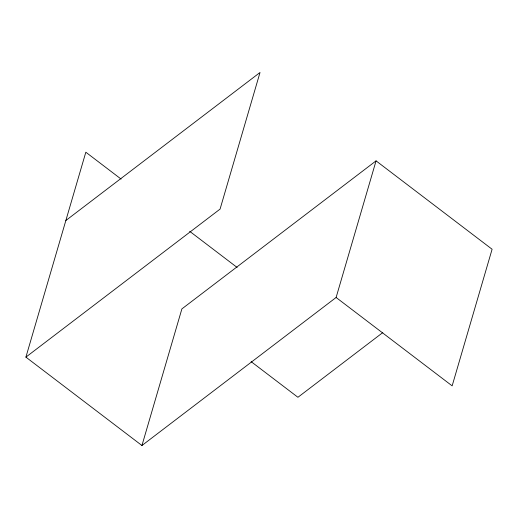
<?xml version="1.0" encoding="UTF-8"?>
<svg xmlns="http://www.w3.org/2000/svg" width="518" height="518" viewBox="0 0 518 518"><rect width="100%" height="100%" fill="white"/><g stroke="black" fill="none" stroke-linecap="round" stroke-linejoin="round"><path stroke-width="0.78" d="M336.111 297.481L452.149 385.865L492.1 249.249L376.062 160.865L336.111 297.481L141.938 445.519L25.9 357.135L85.826 152.208L121.082 179.066M141.938 445.519L181.889 308.903L376.062 160.865M65.851 220.519L260.023 72.481L220.072 209.097L25.9 357.135M382.796 332.582L297.928 397.287L251.126 361.635M189.685 231.313L237.127 267.45"/></g></svg>
